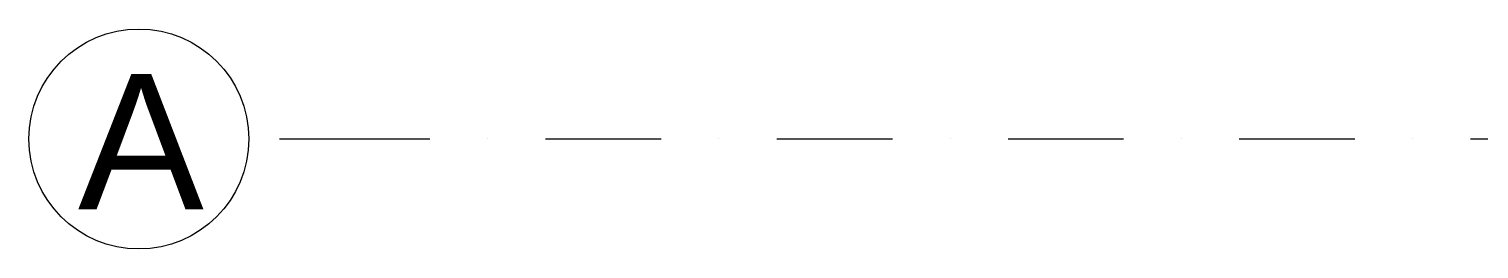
# Model space of a CAD drawing. Header units: millimetres. Extents: x 440 to 72591, y -28954 to 25941.
# Drawn here: x 440 to 4422, y 6906 to 7510 of the extents above; entities that cross this region are included whole.
import ezdxf

# ---------------------------------------------------------------- set-up
doc = ezdxf.new("R2010")
doc.units = ezdxf.units.MM
doc.layers.add('podkład', color=7, linetype='Continuous')
doc.styles.get("Standard").update_dxf_attribs({"font": 'arial.ttf'})

msp = doc.modelspace()

# ---------------------------------------------------------------- linework, layer by layer
at = {"layer": 'podkład', "color": 6, "lineweight": 5, "transparency": 33554572}
for points in [[(1128.1, 7208), (1540.9, 7208)], [(1699.7, 7208), (1699.7, 7208)], [(1858.4, 7208), (2175.9, 7208)], [(2334.7, 7208), (2334.7, 7208)], [(2493.4, 7208), (2810.9, 7208)], [(2969.7, 7208), (2969.7, 7208)], [(3128.5, 7208), (3446, 7208)], [(3604.7, 7208), (3604.7, 7208)], [(3763.5, 7208), (4081, 7208)], [(4239.7, 7208), (4239.7, 7208)], [(4398.5, 7208), (4716, 7208)]]:
    msp.add_lwpolyline(points, dxfattribs=at)
at = {"layer": 'podkład', "color": 7, "lineweight": 5, "transparency": 33554572}
msp.add_circle((741.7, 7207.9), 301.8, dxfattribs=at)

# ---------------------------------------------------------------- texts
at = {"layer": 'podkład', "lineweight": 5, "transparency": 33554572, "insert": (574.3, 7385.9), "char_height": 371.1, "attachment_point": 1}
msp.add_mtext_dynamic_manual_height_columns('A', width=331.49, gutter_width=11.6, heights=[0], dxfattribs=at)

doc.saveas('drawing.dxf')
